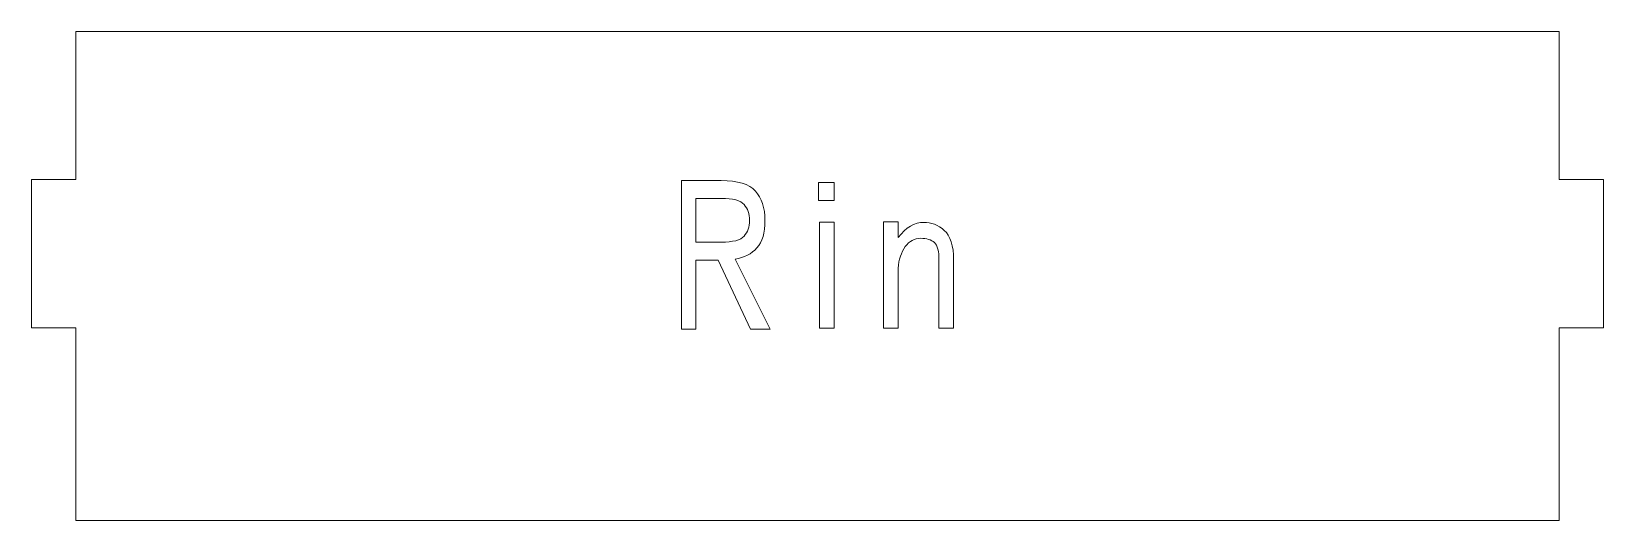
# Model space of a CAD drawing. Header units: millimetres. Extents: x 7 to 113, y 7 to 40.
import ezdxf

# ---------------------------------------------------------------- set-up
doc = ezdxf.new("R2010")
doc.units = ezdxf.units.MM
doc.layers.add('Engraving', color=7, linetype='CONTINUOUS', lineweight=0)
doc.layers.add('Panel', color=1, linetype='CONTINUOUS', lineweight=0)

msp = doc.modelspace()

# ---------------------------------------------------------------- linework, layer by layer
at = {"layer": 'Engraving'}
for points in [[(51.8, 24.57), (51.8, 19.92), (50.82, 19.92), (50.82, 29.94), (53.51, 29.94), (53.91, 29.93), (54.28, 29.9), (54.61, 29.84), (54.92, 29.77), (55.18, 29.67), (55.43, 29.54), (55.64, 29.4), (55.81, 29.23), (55.96, 29.05), (56.1, 28.84), (56.21, 28.62), (56.3, 28.38), (56.37, 28.13), (56.42, 27.85), (56.45, 27.56), (56.46, 27.26), (56.45, 26.95), (56.43, 26.67), (56.38, 26.4), (56.33, 26.16), (56.25, 25.94), (56.15, 25.73), (56.04, 25.55), (55.91, 25.39), (55.77, 25.25), (55.61, 25.12), (55.45, 25), (55.27, 24.9), (55.08, 24.82), (54.88, 24.74), (54.67, 24.68), (54.45, 24.63), (56.8, 19.92), (55.49, 19.92), (53.3, 24.57)], [(61.12, 28.6), (60.07, 28.6), (60.07, 29.81), (61.12, 29.81)], [(54.49, 25.88), (54.67, 25.94), (54.82, 26.01), (54.95, 26.09), (55.05, 26.19), (55.13, 26.29), (55.21, 26.41), (55.27, 26.53), (55.32, 26.66), (55.36, 26.8), (55.39, 26.94), (55.41, 27.09), (55.41, 27.26), (55.41, 27.42), (55.39, 27.57), (55.36, 27.72), (55.32, 27.85), (55.27, 27.98), (55.21, 28.11), (55.13, 28.22), (55.05, 28.33), (54.95, 28.42), (54.82, 28.5), (54.67, 28.57), (54.49, 28.63), (54.28, 28.68), (54.05, 28.71), (53.79, 28.73), (53.51, 28.73), (51.8, 28.73), (51.8, 25.78), (53.51, 25.78), (53.79, 25.78), (54.05, 25.8), (54.28, 25.84)], [(61.12, 19.98), (60.13, 19.98), (60.13, 27.14), (61.12, 27.14)], [(65.44, 27.15), (65.44, 26.09), (65.64, 26.33), (65.84, 26.54), (66.05, 26.72), (66.27, 26.86), (66.48, 26.98), (66.71, 27.06), (66.94, 27.11), (67.17, 27.12), (67.36, 27.11), (67.54, 27.09), (67.72, 27.05), (67.89, 26.99), (68.07, 26.91), (68.23, 26.82), (68.4, 26.71), (68.55, 26.58), (68.7, 26.43), (68.82, 26.25), (68.93, 26.04), (69.02, 25.81), (69.09, 25.54), (69.14, 25.25), (69.16, 24.93), (69.18, 24.58), (69.18, 19.97), (68.19, 19.97), (68.19, 24.58), (68.18, 24.79), (68.17, 24.98), (68.15, 25.15), (68.11, 25.31), (68.07, 25.45), (68.02, 25.57), (67.95, 25.67), (67.88, 25.75), (67.8, 25.82), (67.71, 25.88), (67.6, 25.93), (67.49, 25.97), (67.37, 26.01), (67.24, 26.03), (67.11, 26.04), (66.96, 26.05), (66.8, 26.04), (66.65, 26.01), (66.51, 25.97), (66.38, 25.9), (66.26, 25.82), (66.13, 25.73), (66.03, 25.61), (65.92, 25.48), (65.82, 25.33), (65.74, 25.17), (65.66, 25), (65.59, 24.83), (65.54, 24.64), (65.49, 24.45), (65.46, 24.24), (65.44, 24.02), (65.44, 19.97), (64.45, 19.97), (64.45, 27.15)]]:
    msp.add_lwpolyline(points, close=True, dxfattribs=at)
at = {"layer": 'Panel'}
for p, q in [((10, 40), (110, 40)), ((10, 40), (10, 30)), ((110, 40), (110, 30)), ((10, 30), (7, 30)), ((7, 30), (7, 20)), ((113, 30), (110, 30)), ((113, 20), (113, 30)), ((7, 20), (10, 20)), ((10, 7), (10, 20)), ((110, 20), (113, 20)), ((110, 7), (110, 20)), ((10, 7), (110, 7))]:
    msp.add_line(p, q, dxfattribs=at)

doc.saveas('drawing.dxf')
